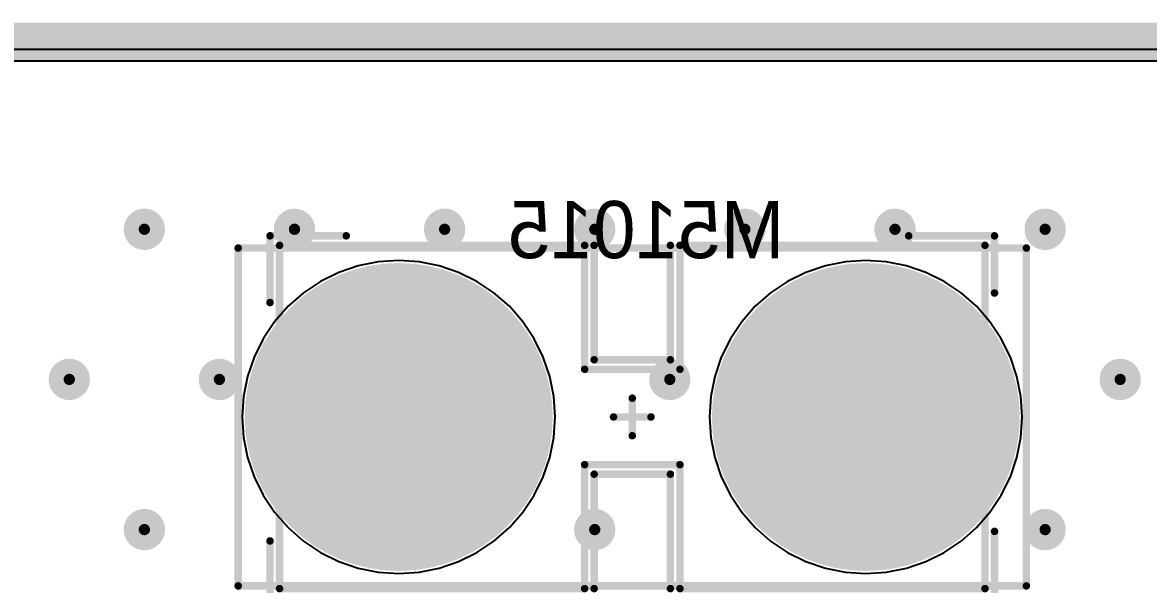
# Model space of a CAD drawing. Header units: millimetres. Extents: x 372 to 687, y 380 to 482.
# Drawn here: x 414.75 to 444.75, y 466.54 to 481.51 of the extents above; entities that cross this region are included whole.
import ezdxf

# ---------------------------------------------------------------- set-up
doc = ezdxf.new("R2010")
doc.units = ezdxf.units.MM
for name, color, linetype in [('BottomLayer', 5, 'Continuous'), ('BottomOverlay', 54, 'Continuous'), ('BottomSolder', 6, 'Continuous'), ('InternalPlane1', 76, 'Continuous'), ('InternalPlane2', 16, 'Continuous'), ('Mechanical1', 6, 'Continuous'), ('Mechanical13', 56, 'Continuous'), ('Mechanical15', 56, 'Continuous'), ('MultiLayer', 9, 'Continuous'), ('PadHoleLayer', 156, 'Continuous'), ('TopLayer', 1, 'Continuous'), ('TopOverlay', 2, 'Continuous'), ('TopSolder', 216, 'Continuous'), ('ViaHoleLayer', 16, 'Continuous')]:
    doc.layers.add(name, color=color, linetype=linetype)

# ---------------------------------------------------------------- blocks, each defined once
blk = doc.blocks.new('C___H_____900X1900X84000_402')
at = {"layer": 'BottomLayer', "const_width": 4}
for points in [[(-2, 6.223, 1), (2, 6.223, 1)], [(-2, -6.223, 1), (2, -6.223, 1)]]:
    blk.add_lwpolyline(points, format="xyb", close=True, dxfattribs=at)
at = {"layer": 'BottomSolder', "const_width": 4.102}
for points in [[(-2.051, 6.223, 1), (2.051, 6.223, 1)], [(-2.051, -6.223, 1), (2.051, -6.223, 1)]]:
    blk.add_lwpolyline(points, format="xyb", close=True, dxfattribs=at)
at = {"layer": 'InternalPlane1', "const_width": 2}
for points in [[(-1, 6.223, 1), (1, 6.223, 1)], [(-1, -6.223, 1), (1, -6.223, 1)]]:
    blk.add_lwpolyline(points, format="xyb", close=True, dxfattribs=at)
at = {"layer": 'InternalPlane2', "const_width": 2}
for points in [[(-1, 6.223, 1), (1, 6.223, 1)], [(-1, -6.223, 1), (1, -6.223, 1)]]:
    blk.add_lwpolyline(points, format="xyb", close=True, dxfattribs=at)
at = {"layer": 'Mechanical13', "const_width": 0.2}
for points in [[(4.572, 9.398), (-4.572, 9.398)], [(-4.572, 9.398), (-4.572, 9.398)], [(-4.572, 1.27), (-4.572, 9.398)], [(4.572, 1.27), (4.572, 9.398)], [(-1.27, 1.27), (-4.572, 1.27)], [(-1.27, -1.27), (-1.27, 1.27)], [(1.27, -1.27), (1.27, 1.27)], [(4.572, 1.27), (1.27, 1.27)], [(-1.27, -1.27), (-4.572, -1.27)], [(-4.572, -9.398), (-4.572, -1.27)], [(4.572, -1.27), (1.27, -1.27)], [(4.572, -9.398), (4.572, -1.27)], [(4.572, -9.398), (-4.572, -9.398)], [(4.572, -9.398), (4.572, -9.398)]]:
    blk.add_lwpolyline(points, dxfattribs=at)
at = {"layer": 'Mechanical13', "const_width": 0.1}
for points in [[(-4.622, 9.398, 1), (-4.522, 9.398, 1)], [(-4.622, 9.398, 1), (-4.522, 9.398, 1)], [(-4.622, 9.398, 1), (-4.522, 9.398, 1)], [(-4.622, 9.398, 1), (-4.522, 9.398, 1)], [(4.522, 9.398, 1), (4.622, 9.398, 1)], [(4.522, 9.398, 1), (4.622, 9.398, 1)], [(-4.622, 1.27, 1), (-4.522, 1.27, 1)], [(-4.622, 1.27, 1), (-4.522, 1.27, 1)], [(-1.32, 1.27, 1), (-1.22, 1.27, 1)], [(-1.32, 1.27, 1), (-1.22, 1.27, 1)], [(1.22, 1.27, 1), (1.32, 1.27, 1)], [(1.22, 1.27, 1), (1.32, 1.27, 1)], [(4.522, 1.27, 1), (4.622, 1.27, 1)], [(4.522, 1.27, 1), (4.622, 1.27, 1)], [(-4.622, -1.27, 1), (-4.522, -1.27, 1)], [(-4.622, -1.27, 1), (-4.522, -1.27, 1)], [(-1.32, -1.27, 1), (-1.22, -1.27, 1)], [(-1.32, -1.27, 1), (-1.22, -1.27, 1)], [(1.22, -1.27, 1), (1.32, -1.27, 1)], [(1.22, -1.27, 1), (1.32, -1.27, 1)], [(4.522, -1.27, 1), (4.622, -1.27, 1)], [(4.522, -1.27, 1), (4.622, -1.27, 1)], [(-4.622, -9.398, 1), (-4.522, -9.398, 1)], [(-4.622, -9.398, 1), (-4.522, -9.398, 1)], [(4.522, -9.398, 1), (4.622, -9.398, 1)], [(4.522, -9.398, 1), (4.622, -9.398, 1)], [(4.522, -9.398, 1), (4.622, -9.398, 1)], [(4.522, -9.398, 1), (4.622, -9.398, 1)]]:
    blk.add_lwpolyline(points, format="xyb", close=True, dxfattribs=at)
at = {"layer": 'Mechanical15', "const_width": 0.2}
for points in [[(-4.5, -10.5), (-4.5, 10.5)], [(4.5, 10.5), (-4.5, 10.5)], [(4.5, -10.5), (4.5, 10.5)], [(0, -0.5), (0, 0.5)], [(0.5, 0), (-0.5, 0)], [(4.5, -10.5), (-4.5, -10.5)]]:
    blk.add_lwpolyline(points, dxfattribs=at)
at = {"layer": 'Mechanical15', "const_width": 0.1}
for points in [[(-4.55, 10.5, 1), (-4.45, 10.5, 1)], [(-4.55, 10.5, 1), (-4.45, 10.5, 1)], [(4.45, 10.5, 1), (4.55, 10.5, 1)], [(4.45, 10.5, 1), (4.55, 10.5, 1)], [(-0.05, 0.5, 1), (0.05, 0.5, 1)], [(-0.55, 0, 1), (-0.45, 0, 1)], [(0.45, 0, 1), (0.55, 0, 1)], [(-0.05, -0.5, 1), (0.05, -0.5, 1)], [(-4.55, -10.5, 1), (-4.45, -10.5, 1)], [(-4.55, -10.5, 1), (-4.45, -10.5, 1)], [(4.45, -10.5, 1), (4.55, -10.5, 1)], [(4.45, -10.5, 1), (4.55, -10.5, 1)]]:
    blk.add_lwpolyline(points, format="xyb", close=True, dxfattribs=at)
at = {"layer": 'MultiLayer', "const_width": 4}
for points in [[(-2, 6.223, 1), (2, 6.223, 1)], [(-2, -6.223, 1), (2, -6.223, 1)]]:
    blk.add_lwpolyline(points, format="xyb", close=True, dxfattribs=at)
at = {"layer": 'PadHoleLayer', "const_width": 1.6}
for points in [[(-0.8, 6.223, 1), (0.8, 6.223, 1)], [(-0.8, -6.223, 1), (0.8, -6.223, 1)]]:
    blk.add_lwpolyline(points, format="xyb", close=True, dxfattribs=at)
at = {"layer": 'TopLayer', "const_width": 4}
for points in [[(-2, 6.223, 1), (2, 6.223, 1)], [(-2, -6.223, 1), (2, -6.223, 1)]]:
    blk.add_lwpolyline(points, format="xyb", close=True, dxfattribs=at)
at = {"layer": 'TopOverlay', "const_width": 0.2}
for points in [[(-3.302, 9.652), (-4.826, 9.652)], [(-4.826, 7.366), (-4.826, 9.652)], [(4.826, 9.652), (3.048, 9.652)], [(4.826, 7.62), (4.826, 9.652)], [(-1.524, 1.016), (-4.572, 1.016)], [(-1.524, -1.016), (-1.524, 1.016)], [(1.524, -1.016), (1.524, 1.016)], [(4.572, 1.016), (1.524, 1.016)], [(-1.524, -1.016), (-4.572, -1.016)], [(4.572, -1.016), (1.524, -1.016)], [(4.826, -9.652), (4.826, -7.366)], [(-4.826, -9.652), (-4.826, -7.62)], [(-3.048, -9.652), (-4.826, -9.652)], [(4.826, -9.652), (3.302, -9.652)]]:
    blk.add_lwpolyline(points, dxfattribs=at)
at = {"layer": 'TopOverlay', "const_width": 0.1}
for points in [[(-4.876, 9.652, 1), (-4.776, 9.652, 1)], [(-4.876, 9.652, 1), (-4.776, 9.652, 1)], [(-3.352, 9.652, 1), (-3.252, 9.652, 1)], [(2.998, 9.652, 1), (3.098, 9.652, 1)], [(4.776, 9.652, 1), (4.876, 9.652, 1)], [(4.776, 9.652, 1), (4.876, 9.652, 1)], [(4.776, 7.62, 1), (4.876, 7.62, 1)], [(-4.876, 7.366, 1), (-4.776, 7.366, 1)], [(-4.622, 1.016, 1), (-4.522, 1.016, 1)], [(-1.574, 1.016, 1), (-1.474, 1.016, 1)], [(-1.574, 1.016, 1), (-1.474, 1.016, 1)], [(1.474, 1.016, 1), (1.574, 1.016, 1)], [(1.474, 1.016, 1), (1.574, 1.016, 1)], [(4.522, 1.016, 1), (4.622, 1.016, 1)], [(-4.622, -1.016, 1), (-4.522, -1.016, 1)], [(-1.574, -1.016, 1), (-1.474, -1.016, 1)], [(-1.574, -1.016, 1), (-1.474, -1.016, 1)], [(1.474, -1.016, 1), (1.574, -1.016, 1)], [(1.474, -1.016, 1), (1.574, -1.016, 1)], [(4.522, -1.016, 1), (4.622, -1.016, 1)], [(4.776, -7.366, 1), (4.876, -7.366, 1)], [(-4.876, -7.62, 1), (-4.776, -7.62, 1)], [(-4.876, -9.652, 1), (-4.776, -9.652, 1)], [(-4.876, -9.652, 1), (-4.776, -9.652, 1)], [(-3.098, -9.652, 1), (-2.998, -9.652, 1)], [(3.252, -9.652, 1), (3.352, -9.652, 1)], [(4.776, -9.652, 1), (4.876, -9.652, 1)], [(4.776, -9.652, 1), (4.876, -9.652, 1)]]:
    blk.add_lwpolyline(points, format="xyb", close=True, dxfattribs=at)
at = {"layer": 'TopSolder', "const_width": 4.102}
for points in [[(-2.051, 6.223, 1), (2.051, 6.223, 1)], [(-2.051, -6.223, 1), (2.051, -6.223, 1)]]:
    blk.add_lwpolyline(points, format="xyb", close=True, dxfattribs=at)

msp = doc.modelspace()

# ---------------------------------------------------------------- linework, layer by layer
at = {"layer": 'BottomLayer'}
for p, q in [((381.2, 480.8), (680.8, 480.8)), ((423.698, 475.027), (423.182, 474.852)), ((424.233, 475.133), (423.698, 475.027)), ((424.777, 475.169), (424.233, 475.133)), ((425.321, 475.133), (424.777, 475.169)), ((425.856, 475.027), (425.321, 475.133)), ((426.372, 474.852), (425.856, 475.027)), ((436.144, 475.027), (435.628, 474.852)), ((436.679, 475.133), (436.144, 475.027)), ((437.223, 475.169), (436.679, 475.133)), ((437.767, 475.133), (437.223, 475.169)), ((438.302, 475.027), (437.767, 475.133)), ((438.818, 474.852), (438.302, 475.027)), ((422.693, 474.61), (422.239, 474.307)), ((423.182, 474.852), (422.693, 474.61)), ((426.861, 474.61), (426.372, 474.852)), ((427.315, 474.307), (426.861, 474.61)), ((435.139, 474.61), (434.685, 474.307)), ((435.628, 474.852), (435.139, 474.61)), ((439.307, 474.61), (438.818, 474.852)), ((439.761, 474.307), (439.307, 474.61)), ((422.239, 474.307), (421.829, 473.948)), ((427.725, 473.948), (427.315, 474.307)), ((434.685, 474.307), (434.275, 473.948)), ((440.171, 473.948), (439.761, 474.307)), ((421.829, 473.948), (421.47, 473.538)), ((428.084, 473.538), (427.725, 473.948)), ((434.275, 473.948), (433.916, 473.538)), ((440.53, 473.538), (440.171, 473.948)), ((421.47, 473.538), (421.167, 473.084)), ((428.387, 473.084), (428.084, 473.538)), ((433.916, 473.538), (433.613, 473.084)), ((440.833, 473.084), (440.53, 473.538)), ((421.167, 473.084), (420.925, 472.595)), ((428.629, 472.595), (428.387, 473.084)), ((433.613, 473.084), (433.371, 472.595)), ((441.075, 472.595), (440.833, 473.084)), ((420.925, 472.595), (420.75, 472.079)), ((428.804, 472.079), (428.629, 472.595)), ((433.371, 472.595), (433.196, 472.079)), ((441.25, 472.079), (441.075, 472.595)), ((420.75, 472.079), (420.644, 471.544)), ((428.91, 471.544), (428.804, 472.079)), ((433.196, 472.079), (433.09, 471.544)), ((441.356, 471.544), (441.25, 472.079)), ((420.644, 471.544), (420.608, 471)), ((428.946, 471), (428.91, 471.544)), ((433.09, 471.544), (433.054, 471)), ((441.392, 471), (441.356, 471.544)), ((420.608, 471), (420.644, 470.456)), ((428.91, 470.456), (428.946, 471)), ((433.054, 471), (433.09, 470.456)), ((441.356, 470.456), (441.392, 471)), ((420.644, 470.456), (420.75, 469.921)), ((428.804, 469.921), (428.91, 470.456)), ((433.09, 470.456), (433.196, 469.921)), ((441.25, 469.921), (441.356, 470.456)), ((420.75, 469.921), (420.925, 469.405)), ((428.629, 469.405), (428.804, 469.921)), ((433.196, 469.921), (433.371, 469.405)), ((441.075, 469.405), (441.25, 469.921)), ((420.925, 469.405), (421.167, 468.916)), ((428.387, 468.916), (428.629, 469.405)), ((433.371, 469.405), (433.613, 468.916)), ((440.833, 468.916), (441.075, 469.405)), ((421.167, 468.916), (421.47, 468.462)), ((428.084, 468.462), (428.387, 468.916)), ((433.613, 468.916), (433.916, 468.462)), ((440.53, 468.462), (440.833, 468.916)), ((421.47, 468.462), (421.829, 468.052)), ((427.725, 468.052), (428.084, 468.462)), ((433.916, 468.462), (434.275, 468.052)), ((440.171, 468.052), (440.53, 468.462)), ((421.829, 468.052), (422.239, 467.693)), ((427.315, 467.693), (427.725, 468.052)), ((434.275, 468.052), (434.685, 467.693)), ((439.761, 467.693), (440.171, 468.052)), ((422.239, 467.693), (422.693, 467.39)), ((426.861, 467.39), (427.315, 467.693)), ((434.685, 467.693), (435.139, 467.39)), ((439.307, 467.39), (439.761, 467.693)), ((422.693, 467.39), (423.182, 467.148)), ((423.182, 467.148), (423.698, 466.973)), ((425.856, 466.973), (426.372, 467.148)), ((426.372, 467.148), (426.861, 467.39)), ((435.139, 467.39), (435.628, 467.148)), ((435.628, 467.148), (436.144, 466.973)), ((438.302, 466.973), (438.818, 467.148)), ((438.818, 467.148), (439.307, 467.39)), ((423.698, 466.973), (424.233, 466.867)), ((424.233, 466.867), (424.777, 466.831)), ((424.777, 466.831), (425.321, 466.867)), ((425.321, 466.867), (425.856, 466.973)), ((436.144, 466.973), (436.679, 466.867)), ((436.679, 466.867), (437.223, 466.831)), ((437.223, 466.831), (437.767, 466.867)), ((437.767, 466.867), (438.302, 466.973))]:
    msp.add_line(p, q, dxfattribs=at)
at = {"layer": 'BottomLayer', "const_width": 0.3}
for points in [[(417.85, 476, 1), (418.15, 476, 1)], [(421.85, 476, 1), (422.15, 476, 1)], [(425.85, 476, 1), (426.15, 476, 1)], [(429.85, 476, 1), (430.15, 476, 1)], [(433.85, 476, 1), (434.15, 476, 1)], [(437.85, 476, 1), (438.15, 476, 1)], [(441.85, 476, 1), (442.15, 476, 1)], [(415.85, 472, 1), (416.15, 472, 1)], [(419.85, 472, 1), (420.15, 472, 1)], [(431.85, 472, 1), (432.15, 472, 1)], [(443.85, 472, 1), (444.15, 472, 1)], [(417.85, 468, 1), (418.15, 468, 1)], [(429.85, 468, 1), (430.15, 468, 1)], [(441.85, 468, 1), (442.15, 468, 1)]]:
    msp.add_lwpolyline(points, format="xyb", close=True, dxfattribs=at)
at = {"layer": 'InternalPlane1'}
msp.add_line((381.51, 480.49), (680.49, 480.49), dxfattribs=at)
at = {"layer": 'InternalPlane1', "const_width": 1.016}
msp.add_lwpolyline([(381, 481), (681, 481)], dxfattribs=at)
at = {"layer": 'InternalPlane1', "const_width": 0.55}
for points in [[(417.725, 476, 1), (418.275, 476, 1)], [(421.725, 476, 1), (422.275, 476, 1)], [(425.725, 476, 1), (426.275, 476, 1)], [(429.725, 476, 1), (430.275, 476, 1)], [(433.725, 476, 1), (434.275, 476, 1)], [(437.725, 476, 1), (438.275, 476, 1)], [(441.725, 476, 1), (442.275, 476, 1)], [(415.725, 472, 1), (416.275, 472, 1)], [(419.725, 472, 1), (420.275, 472, 1)], [(431.725, 472, 1), (432.275, 472, 1)], [(443.725, 472, 1), (444.275, 472, 1)], [(417.725, 468, 1), (418.275, 468, 1)], [(429.725, 468, 1), (430.275, 468, 1)], [(441.725, 468, 1), (442.275, 468, 1)]]:
    msp.add_lwpolyline(points, format="xyb", close=True, dxfattribs=at)
at = {"layer": 'InternalPlane2'}
msp.add_line((381.51, 480.49), (680.49, 480.49), dxfattribs=at)
at = {"layer": 'InternalPlane2', "const_width": 1.016}
msp.add_lwpolyline([(381, 481), (681, 481)], dxfattribs=at)
at = {"layer": 'InternalPlane2', "const_width": 0.55}
for points in [[(417.725, 476, 1), (418.275, 476, 1)], [(421.725, 476, 1), (422.275, 476, 1)], [(425.725, 476, 1), (426.275, 476, 1)], [(429.725, 476, 1), (430.275, 476, 1)], [(433.725, 476, 1), (434.275, 476, 1)], [(437.725, 476, 1), (438.275, 476, 1)], [(441.725, 476, 1), (442.275, 476, 1)], [(415.725, 472, 1), (416.275, 472, 1)], [(419.725, 472, 1), (420.275, 472, 1)], [(431.725, 472, 1), (432.275, 472, 1)], [(443.725, 472, 1), (444.275, 472, 1)], [(417.725, 468, 1), (418.275, 468, 1)], [(429.725, 468, 1), (430.275, 468, 1)], [(441.725, 468, 1), (442.275, 468, 1)]]:
    msp.add_lwpolyline(points, format="xyb", close=True, dxfattribs=at)
at = {"layer": 'Mechanical1', "const_width": 0.2}
msp.add_lwpolyline([(381, 481), (681, 481)], dxfattribs=at)
at = {"layer": 'MultiLayer', "const_width": 0.3}
for points in [[(417.85, 476, 1), (418.15, 476, 1)], [(421.85, 476, 1), (422.15, 476, 1)], [(425.85, 476, 1), (426.15, 476, 1)], [(429.85, 476, 1), (430.15, 476, 1)], [(433.85, 476, 1), (434.15, 476, 1)], [(437.85, 476, 1), (438.15, 476, 1)], [(441.85, 476, 1), (442.15, 476, 1)], [(415.85, 472, 1), (416.15, 472, 1)], [(419.85, 472, 1), (420.15, 472, 1)], [(431.85, 472, 1), (432.15, 472, 1)], [(443.85, 472, 1), (444.15, 472, 1)], [(417.85, 468, 1), (418.15, 468, 1)], [(429.85, 468, 1), (430.15, 468, 1)], [(441.85, 468, 1), (442.15, 468, 1)]]:
    msp.add_lwpolyline(points, format="xyb", close=True, dxfattribs=at)
at = {"layer": 'TopLayer'}
for p, q in [((381.2, 480.8), (680.8, 480.8)), ((423.698, 475.027), (423.182, 474.852)), ((424.233, 475.133), (423.698, 475.027)), ((424.777, 475.169), (424.233, 475.133)), ((425.321, 475.133), (424.777, 475.169)), ((425.856, 475.027), (425.321, 475.133)), ((426.372, 474.852), (425.856, 475.027)), ((436.144, 475.027), (435.628, 474.852)), ((436.679, 475.133), (436.144, 475.027)), ((437.223, 475.169), (436.679, 475.133)), ((437.767, 475.133), (437.223, 475.169)), ((438.302, 475.027), (437.767, 475.133)), ((438.818, 474.852), (438.302, 475.027)), ((422.693, 474.61), (422.239, 474.307)), ((423.182, 474.852), (422.693, 474.61)), ((426.861, 474.61), (426.372, 474.852)), ((427.315, 474.307), (426.861, 474.61)), ((435.139, 474.61), (434.685, 474.307)), ((435.628, 474.852), (435.139, 474.61)), ((439.307, 474.61), (438.818, 474.852)), ((439.761, 474.307), (439.307, 474.61)), ((422.239, 474.307), (421.829, 473.948)), ((427.725, 473.948), (427.315, 474.307)), ((434.685, 474.307), (434.275, 473.948)), ((440.171, 473.948), (439.761, 474.307)), ((421.829, 473.948), (421.47, 473.538)), ((428.084, 473.538), (427.725, 473.948)), ((434.275, 473.948), (433.916, 473.538)), ((440.53, 473.538), (440.171, 473.948)), ((421.47, 473.538), (421.167, 473.084)), ((428.387, 473.084), (428.084, 473.538)), ((433.916, 473.538), (433.613, 473.084)), ((440.833, 473.084), (440.53, 473.538)), ((421.167, 473.084), (420.925, 472.595)), ((428.629, 472.595), (428.387, 473.084)), ((433.613, 473.084), (433.371, 472.595)), ((441.075, 472.595), (440.833, 473.084)), ((420.925, 472.595), (420.75, 472.079)), ((428.804, 472.079), (428.629, 472.595)), ((433.371, 472.595), (433.196, 472.079)), ((441.25, 472.079), (441.075, 472.595)), ((420.75, 472.079), (420.644, 471.544)), ((428.91, 471.544), (428.804, 472.079)), ((433.196, 472.079), (433.09, 471.544)), ((441.356, 471.544), (441.25, 472.079)), ((420.644, 471.544), (420.608, 471)), ((428.946, 471), (428.91, 471.544)), ((433.09, 471.544), (433.054, 471)), ((441.392, 471), (441.356, 471.544)), ((420.608, 471), (420.644, 470.456)), ((428.91, 470.456), (428.946, 471)), ((433.054, 471), (433.09, 470.456)), ((441.356, 470.456), (441.392, 471)), ((420.644, 470.456), (420.75, 469.921)), ((428.804, 469.921), (428.91, 470.456)), ((433.09, 470.456), (433.196, 469.921)), ((441.25, 469.921), (441.356, 470.456)), ((420.75, 469.921), (420.925, 469.405)), ((428.629, 469.405), (428.804, 469.921)), ((433.196, 469.921), (433.371, 469.405)), ((441.075, 469.405), (441.25, 469.921)), ((420.925, 469.405), (421.167, 468.916)), ((428.387, 468.916), (428.629, 469.405)), ((433.371, 469.405), (433.613, 468.916)), ((440.833, 468.916), (441.075, 469.405)), ((421.167, 468.916), (421.47, 468.462)), ((428.084, 468.462), (428.387, 468.916)), ((433.613, 468.916), (433.916, 468.462)), ((440.53, 468.462), (440.833, 468.916)), ((421.47, 468.462), (421.829, 468.052)), ((427.725, 468.052), (428.084, 468.462)), ((433.916, 468.462), (434.275, 468.052)), ((440.171, 468.052), (440.53, 468.462)), ((421.829, 468.052), (422.239, 467.693)), ((427.315, 467.693), (427.725, 468.052)), ((434.275, 468.052), (434.685, 467.693)), ((439.761, 467.693), (440.171, 468.052)), ((422.239, 467.693), (422.693, 467.39)), ((426.861, 467.39), (427.315, 467.693)), ((434.685, 467.693), (435.139, 467.39)), ((439.307, 467.39), (439.761, 467.693)), ((422.693, 467.39), (423.182, 467.148)), ((423.182, 467.148), (423.698, 466.973)), ((425.856, 466.973), (426.372, 467.148)), ((426.372, 467.148), (426.861, 467.39)), ((435.139, 467.39), (435.628, 467.148)), ((435.628, 467.148), (436.144, 466.973)), ((438.302, 466.973), (438.818, 467.148)), ((438.818, 467.148), (439.307, 467.39)), ((423.698, 466.973), (424.233, 466.867)), ((424.233, 466.867), (424.777, 466.831)), ((424.777, 466.831), (425.321, 466.867)), ((425.321, 466.867), (425.856, 466.973)), ((436.144, 466.973), (436.679, 466.867)), ((436.679, 466.867), (437.223, 466.831)), ((437.223, 466.831), (437.767, 466.867)), ((437.767, 466.867), (438.302, 466.973))]:
    msp.add_line(p, q, dxfattribs=at)
at = {"layer": 'TopLayer', "const_width": 0.3}
for points in [[(417.85, 476, 1), (418.15, 476, 1)], [(421.85, 476, 1), (422.15, 476, 1)], [(425.85, 476, 1), (426.15, 476, 1)], [(429.85, 476, 1), (430.15, 476, 1)], [(433.85, 476, 1), (434.15, 476, 1)], [(437.85, 476, 1), (438.15, 476, 1)], [(441.85, 476, 1), (442.15, 476, 1)], [(415.85, 472, 1), (416.15, 472, 1)], [(419.85, 472, 1), (420.15, 472, 1)], [(431.85, 472, 1), (432.15, 472, 1)], [(443.85, 472, 1), (444.15, 472, 1)], [(417.85, 468, 1), (418.15, 468, 1)], [(429.85, 468, 1), (430.15, 468, 1)], [(441.85, 468, 1), (442.15, 468, 1)]]:
    msp.add_lwpolyline(points, format="xyb", close=True, dxfattribs=at)
at = {"layer": 'ViaHoleLayer', "const_width": 0.15}
for points in [[(417.925, 476, 1), (418.075, 476, 1)], [(421.925, 476, 1), (422.075, 476, 1)], [(425.925, 476, 1), (426.075, 476, 1)], [(429.925, 476, 1), (430.075, 476, 1)], [(433.925, 476, 1), (434.075, 476, 1)], [(437.925, 476, 1), (438.075, 476, 1)], [(441.925, 476, 1), (442.075, 476, 1)], [(415.925, 472, 1), (416.075, 472, 1)], [(419.925, 472, 1), (420.075, 472, 1)], [(431.925, 472, 1), (432.075, 472, 1)], [(443.925, 472, 1), (444.075, 472, 1)], [(417.925, 468, 1), (418.075, 468, 1)], [(429.925, 468, 1), (430.075, 468, 1)], [(441.925, 468, 1), (442.075, 468, 1)]]:
    msp.add_lwpolyline(points, format="xyb", close=True, dxfattribs=at)

# ---------------------------------------------------------------- block references
at = {"rotation": 270}
msp.add_blockref('C___H_____900X1900X84000_402', (431, 471), dxfattribs=at)

# ---------------------------------------------------------------- texts
at = {"layer": 'BottomOverlay', "text_generation_flag": 2}
msp.add_text('M51015', height=1.524, dxfattribs=at).set_placement((435.051, 475.23))

doc.saveas('drawing.dxf')
